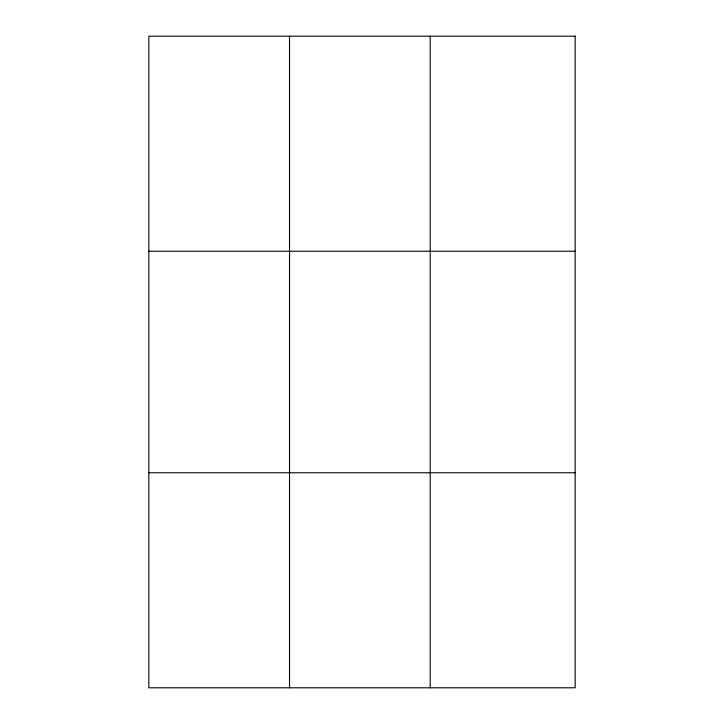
<?xml version="1.0" encoding="UTF-8"?>
<svg xmlns="http://www.w3.org/2000/svg" width="724" height="724" viewBox="0 0 724 724"><rect width="100%" height="100%" fill="white"/><g stroke="black" fill="none" stroke-linecap="round" stroke-linejoin="round"><path stroke-width="1.09" d="M289.528 687.8L289.528 36.2M430.21 687.8L430.21 36.2M148.836 251.228L575.164 251.228M148.836 472.772L575.164 472.772M575.164 36.2L575.164 687.8L148.836 687.8L148.836 36.2L575.164 36.2"/></g></svg>
